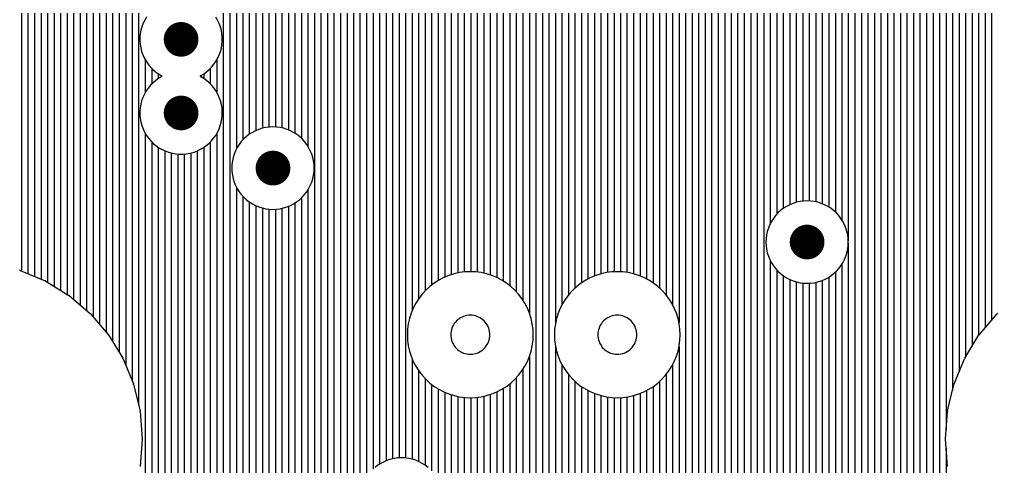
# Model space of a CAD drawing. Extents: x 295 to 953, y 10 to 290.
# Drawn here: x 631.7 to 732.1, y 166.4 to 212.2 of the extents above; entities that cross this region are included whole.
import ezdxf

# ---------------------------------------------------------------- set-up
doc = ezdxf.new("R2010")
doc.units = 0
doc.header["$LTSCALE"] = 5
doc.header["$MEASUREMENT"] = 0
doc.layers.get('0').update_dxf_attribs({"linetype": 'CONTINUOUS', "lineweight": 25})
doc.layers.add('ART003_PHO', color=3, linetype='CONTINUOUS')

msp = doc.modelspace()

# ---------------------------------------------------------------- linework, layer by layer
at = {"const_width": 1.78}
for points in [[(648.29, 211.07, 1), (648.29, 209.29, 1)], [(648.29, 203.52, 1), (648.29, 201.74, 1)], [(657.72, 197.87, 1), (657.72, 196.08, 1)], [(712.54, 190.28, 1), (712.54, 188.5, 1)]]:
    msp.add_lwpolyline(points, format="xyb", close=True, dxfattribs=at)
at = {"layer": 'ART003_PHO', "color": 7}
for p, q in [((631.91, 254.95), (631.91, 186.42)), ((632.57, 254.95), (632.57, 186.15)), ((633.24, 254.95), (633.24, 185.87)), ((633.91, 254.95), (633.91, 185.59)), ((634.58, 254.95), (634.58, 185.28)), ((635.25, 254.95), (635.25, 184.87)), ((635.91, 254.95), (635.91, 184.46)), ((636.58, 254.95), (636.58, 184.05)), ((637.25, 254.95), (637.25, 183.53)), ((637.92, 254.95), (637.92, 182.96)), ((638.59, 254.95), (638.59, 182.39)), ((639.26, 254.95), (639.26, 181.73)), ((639.92, 254.95), (639.92, 180.95)), ((640.59, 254.95), (640.59, 180.17)), ((641.26, 254.95), (641.26, 179.19)), ((641.93, 254.95), (641.93, 178.1)), ((642.6, 254.95), (642.6, 176.79)), ((643.27, 254.95), (643.27, 175.18)), ((643.93, 254.95), (643.93, 172.66)), ((652.62, 254.95), (652.62, 96.7)), ((653.29, 254.95), (653.29, 96.11)), ((653.96, 254.95), (653.96, 198.92)), ((654.63, 254.95), (654.63, 199.87)), ((655.29, 254.95), (655.29, 200.45)), ((655.96, 254.95), (655.96, 200.83)), ((656.63, 254.95), (656.63, 201.07)), ((657.3, 254.95), (657.3, 201.19)), ((657.97, 254.95), (657.97, 201.2)), ((658.64, 254.95), (658.64, 201.11)), ((659.3, 254.95), (659.3, 200.9)), ((659.97, 254.95), (659.97, 200.56)), ((660.64, 254.95), (660.64, 200.04)), ((661.31, 254.95), (661.31, 199.21)), ((661.98, 254.95), (661.98, 114.31)), ((662.64, 254.95), (662.64, 114.46)), ((663.31, 254.95), (663.31, 114.54)), ((663.98, 254.95), (663.98, 114.55)), ((664.65, 254.95), (664.65, 114.49)), ((665.32, 254.95), (665.32, 114.35)), ((665.99, 254.95), (665.99, 114.14)), ((666.65, 254.95), (666.65, 113.83)), ((667.32, 254.95), (667.32, 165.26)), ((667.99, 254.95), (667.99, 166.09)), ((668.66, 254.95), (668.66, 166.61)), ((669.33, 254.95), (669.33, 166.95)), ((670, 254.95), (670, 167.16)), ((670.66, 254.95), (670.66, 167.25)), ((671.33, 254.95), (671.33, 167.24)), ((672, 254.95), (672, 182.35)), ((672.67, 254.95), (672.67, 183.57)), ((673.34, 254.95), (673.34, 184.38)), ((674, 254.95), (674, 184.98)), ((674.67, 254.95), (674.67, 185.44)), ((675.34, 254.95), (675.34, 185.78)), ((676.01, 254.95), (676.01, 186.04)), ((676.68, 254.95), (676.68, 186.21)), ((677.35, 254.95), (677.35, 186.31)), ((678.01, 254.95), (678.01, 186.34)), ((678.68, 254.95), (678.68, 186.3)), ((679.35, 254.95), (679.35, 186.19)), ((680.02, 254.95), (680.02, 186.01)), ((680.69, 254.95), (680.69, 185.74)), ((681.36, 254.95), (681.36, 185.39)), ((682.02, 254.95), (682.02, 184.91)), ((682.69, 254.95), (682.69, 184.29)), ((683.36, 254.95), (683.36, 183.45)), ((692.72, 254.95), (692.72, 186.33)), ((693.38, 254.95), (693.38, 186.34)), ((694.05, 254.95), (694.05, 186.27)), ((694.72, 254.95), (694.72, 186.13)), ((695.39, 254.95), (695.39, 185.91)), ((696.06, 254.95), (696.06, 185.61)), ((696.73, 254.95), (696.73, 185.2)), ((697.39, 254.95), (697.39, 184.67)), ((698.06, 254.95), (698.06, 183.97)), ((698.73, 254.95), (698.73, 182.98)), ((699.4, 254.95), (699.4, 181.13)), ((700.07, 254.95), (700.07, 129.42)), ((700.73, 254.95), (700.73, 129.53)), ((701.4, 254.95), (701.4, 129.53)), ((702.07, 254.95), (702.07, 129.43)), ((702.74, 254.95), (702.74, 129.21)), ((703.41, 254.95), (703.41, 128.85)), ((704.08, 254.95), (704.08, 128.31)), ((704.74, 254.95), (704.74, 127.45)), ((705.41, 254.95), (705.41, 113.86)), ((706.08, 254.95), (706.08, 114.16)), ((706.75, 254.95), (706.75, 114.37)), ((707.42, 254.95), (707.42, 114.5)), ((708.09, 254.95), (708.09, 114.56)), ((708.75, 254.95), (708.75, 191.27)), ((709.42, 254.95), (709.42, 192.25)), ((710.09, 254.95), (710.09, 192.84)), ((710.76, 254.95), (710.76, 193.23)), ((711.43, 254.95), (711.43, 193.47)), ((712.1, 254.95), (712.1, 193.6)), ((712.76, 254.95), (712.76, 193.61)), ((713.43, 254.95), (713.43, 193.53)), ((714.1, 254.95), (714.1, 193.32)), ((714.77, 254.95), (714.77, 192.99)), ((715.44, 254.95), (715.44, 192.48)), ((716.1, 254.95), (716.1, 191.67)), ((716.77, 254.95), (716.77, 189.52)), ((717.44, 254.95), (717.44, 97.29)), ((718.11, 254.95), (718.11, 127.31)), ((718.78, 254.95), (718.78, 128.23)), ((719.45, 254.95), (719.45, 128.8)), ((720.11, 254.95), (720.11, 129.17)), ((720.78, 254.95), (720.78, 129.41)), ((721.45, 254.95), (721.45, 129.52)), ((722.12, 254.95), (722.12, 129.53)), ((722.79, 254.95), (722.79, 129.43)), ((723.46, 254.95), (723.46, 129.22)), ((724.12, 254.95), (724.12, 128.87)), ((724.79, 254.95), (724.79, 128.34)), ((725.46, 254.95), (725.46, 127.5)), ((726.13, 254.95), (726.13, 83.43)), ((726.8, 254.95), (726.8, 170.12)), ((727.46, 254.95), (727.46, 174.19)), ((728.13, 254.95), (728.13, 176.07)), ((728.8, 254.95), (728.8, 177.61)), ((729.47, 254.95), (729.47, 178.7)), ((730.14, 254.95), (730.14, 179.79)), ((730.81, 254.95), (730.81, 180.6)), ((731.47, 254.95), (731.47, 181.38)), ((692.05, 230.12), (692.05, 186.26)), ((684.03, 229.19), (684.03, 182.13)), ((684.7, 228.15), (684.7, 109.48)), ((691.38, 228.53), (691.38, 186.12)), ((685.37, 227.53), (685.37, 83.43)), ((686.03, 227.12), (686.03, 83.43)), ((686.7, 226.86), (686.7, 181.03)), ((689.37, 226.96), (689.37, 185.19)), ((690.04, 227.28), (690.04, 185.6)), ((690.71, 227.77), (690.71, 185.9)), ((687.37, 226.72), (687.37, 182.94)), ((688.04, 226.69), (688.04, 183.95)), ((688.71, 226.77), (688.71, 184.66)), ((644.39, 211.83), (644.26, 211.48)), ((644.55, 212.16), (644.39, 211.83)), ((644.73, 212.48), (644.55, 212.16)), ((652.04, 212.14), (651.85, 212.45)), ((652.19, 211.8), (652.04, 212.14)), ((652.32, 211.46), (652.19, 211.8)), ((644.1, 210.77), (644.06, 210.4)), ((644.16, 211.13), (644.1, 210.77)), ((644.26, 211.48), (644.16, 211.13)), ((652.42, 211.1), (652.32, 211.46)), ((652.48, 210.74), (652.42, 211.1)), ((644.06, 210.4), (644.06, 210.03)), ((644.06, 210.03), (644.09, 209.67)), ((652.51, 210.37), (652.48, 210.74)), ((652.48, 209.64), (652.52, 210.01)), ((652.52, 210.01), (652.51, 210.37)), ((644.09, 209.67), (644.15, 209.3)), ((644.15, 209.3), (644.24, 208.95)), ((644.24, 208.95), (644.36, 208.6)), ((652.2, 208.58), (652.33, 208.92)), ((652.33, 208.92), (652.42, 209.28)), ((652.42, 209.28), (652.48, 209.64)), ((644.36, 208.6), (644.51, 208.27)), ((644.51, 208.27), (644.69, 207.95)), ((644.6, 208.1), (644.6, 204.72)), ((644.69, 207.95), (644.9, 207.64)), ((651.66, 207.62), (651.87, 207.92)), ((651.87, 207.92), (652.05, 208.24)), ((651.95, 208.06), (651.95, 204.75)), ((652.05, 208.24), (652.2, 208.58)), ((644.9, 207.64), (645.13, 207.36)), ((645.13, 207.36), (645.39, 207.09)), ((645.27, 207.21), (645.27, 205.6)), ((645.39, 207.09), (645.67, 206.85)), ((645.67, 206.85), (645.96, 206.64)), ((650.59, 206.62), (650.89, 206.84)), ((650.89, 206.84), (651.17, 207.08)), ((651.17, 207.08), (651.42, 207.34)), ((651.28, 207.19), (651.28, 205.62)), ((651.42, 207.34), (651.66, 207.62)), ((645.69, 205.97), (645.41, 205.73)), ((645.99, 206.19), (645.69, 205.97)), ((645.94, 206.66), (645.94, 206.15)), ((645.96, 206.64), (646.3, 206.44)), ((646.3, 206.37), (645.99, 206.19)), ((646.31, 206.44), (646.3, 206.44)), ((646.3, 206.37), (646.31, 206.37)), ((646.31, 206.43), (646.31, 206.44)), ((646.32, 206.43), (646.31, 206.43)), ((646.31, 206.43), (646.31, 206.43)), ((646.31, 206.43), (646.31, 206.43)), ((646.31, 206.37), (646.31, 206.38)), ((646.31, 206.38), (646.31, 206.38)), ((646.31, 206.38), (646.31, 206.38)), ((646.31, 206.38), (646.32, 206.38)), ((646.32, 206.42), (646.32, 206.43)), ((646.32, 206.43), (646.32, 206.43)), ((646.32, 206.41), (646.32, 206.42)), ((646.32, 206.42), (646.32, 206.42)), ((646.32, 206.42), (646.32, 206.42)), ((646.32, 206.4), (646.32, 206.41)), ((646.32, 206.41), (646.32, 206.41)), ((646.32, 206.41), (646.32, 206.41)), ((646.32, 206.39), (646.32, 206.4)), ((646.32, 206.4), (646.32, 206.4)), ((646.32, 206.4), (646.32, 206.4)), ((646.32, 206.38), (646.32, 206.39)), ((646.32, 206.39), (646.32, 206.39)), ((646.32, 206.39), (646.32, 206.39)), ((646.32, 206.39), (646.32, 206.39)), ((650.26, 206.43), (650.25, 206.42)), ((650.25, 206.42), (650.25, 206.42)), ((650.25, 206.42), (650.25, 206.42)), ((650.25, 206.42), (650.25, 206.41)), ((650.25, 206.41), (650.25, 206.41)), ((650.25, 206.41), (650.25, 206.41)), ((650.25, 206.41), (650.25, 206.4)), ((650.25, 206.4), (650.25, 206.4)), ((650.25, 206.4), (650.25, 206.4)), ((650.25, 206.4), (650.25, 206.39)), ((650.25, 206.39), (650.25, 206.39)), ((650.25, 206.39), (650.25, 206.39)), ((650.25, 206.39), (650.26, 206.39)), ((650.27, 206.44), (650.26, 206.43)), ((650.26, 206.43), (650.26, 206.43)), ((650.26, 206.43), (650.26, 206.43)), ((650.26, 206.43), (650.26, 206.43)), ((650.26, 206.43), (650.26, 206.43)), ((650.26, 206.39), (650.26, 206.38)), ((650.26, 206.38), (650.26, 206.38)), ((650.26, 206.38), (650.26, 206.38)), ((650.26, 206.38), (650.26, 206.38)), ((650.26, 206.38), (650.27, 206.37)), ((650.27, 206.44), (650.59, 206.62)), ((650.27, 206.44), (650.27, 206.44)), ((650.61, 206.17), (650.27, 206.37)), ((650.27, 206.37), (650.27, 206.37)), ((650.91, 205.96), (650.61, 206.17)), ((650.62, 206.64), (650.62, 206.17)), ((651.18, 205.72), (650.91, 205.96)), ((644.7, 204.89), (644.52, 204.57)), ((644.91, 205.19), (644.7, 204.89)), ((645.15, 205.47), (644.91, 205.19)), ((645.41, 205.73), (645.15, 205.47)), ((651.44, 205.45), (651.18, 205.72)), ((651.67, 205.17), (651.44, 205.45)), ((651.88, 204.87), (651.67, 205.17)), ((652.06, 204.55), (651.88, 204.87)), ((644.24, 203.89), (644.15, 203.53)), ((644.37, 204.23), (644.24, 203.89)), ((644.52, 204.57), (644.37, 204.23)), ((652.21, 204.21), (652.06, 204.55)), ((652.34, 203.86), (652.21, 204.21)), ((652.43, 203.51), (652.34, 203.86)), ((644.09, 203.17), (644.06, 202.8)), ((644.06, 202.8), (644.06, 202.44)), ((644.15, 203.53), (644.09, 203.17)), ((652.49, 203.15), (652.43, 203.51)), ((652.52, 202.78), (652.49, 203.15)), ((652.51, 202.41), (652.52, 202.78)), ((644.06, 202.44), (644.09, 202.07)), ((644.09, 202.07), (644.16, 201.71)), ((652.41, 201.68), (652.48, 202.04)), ((652.48, 202.04), (652.51, 202.41)), ((644.16, 201.71), (644.25, 201.35)), ((644.25, 201.35), (644.38, 201.01)), ((644.38, 201.01), (644.54, 200.67)), ((652.03, 200.65), (652.18, 200.98)), ((652.18, 200.98), (652.31, 201.33)), ((652.31, 201.33), (652.41, 201.68)), ((655.93, 200.81), (655.6, 200.64)), ((655.93, 200.81), (655.6, 200.64)), ((656.27, 200.95), (655.93, 200.81)), ((656.27, 200.95), (655.93, 200.81)), ((656.62, 201.06), (656.27, 200.95)), ((656.62, 201.06), (656.27, 200.95)), ((656.98, 201.14), (656.62, 201.06)), ((656.98, 201.14), (656.62, 201.06)), ((657.35, 201.19), (656.98, 201.14)), ((657.35, 201.19), (656.98, 201.14)), ((657.72, 201.21), (657.35, 201.19)), ((657.72, 201.21), (657.35, 201.19)), ((658.09, 201.19), (657.72, 201.21)), ((658.09, 201.19), (657.72, 201.21)), ((658.45, 201.14), (658.09, 201.19)), ((658.45, 201.14), (658.09, 201.19)), ((658.81, 201.06), (658.45, 201.14)), ((658.81, 201.06), (658.45, 201.14)), ((659.16, 200.95), (658.81, 201.06)), ((659.16, 200.95), (658.81, 201.06)), ((659.51, 200.81), (659.16, 200.95)), ((659.51, 200.81), (659.16, 200.95)), ((659.83, 200.64), (659.51, 200.81)), ((659.83, 200.64), (659.51, 200.81)), ((644.54, 200.67), (644.72, 200.36)), ((644.6, 200.55), (644.6, 145.91)), ((644.72, 200.36), (644.93, 200.05)), ((644.93, 200.05), (645.17, 199.77)), ((645.17, 199.77), (645.43, 199.51)), ((651.13, 199.5), (651.39, 199.75)), ((651.39, 199.75), (651.63, 200.03)), ((651.63, 200.03), (651.84, 200.33)), ((651.84, 200.33), (652.03, 200.65)), ((651.95, 200.52), (651.95, 97.09)), ((654.72, 199.97), (654.47, 199.7)), ((654.72, 199.97), (654.47, 199.7)), ((655, 200.22), (654.72, 199.97)), ((655, 200.22), (654.72, 199.97)), ((655.29, 200.44), (655, 200.22)), ((655.29, 200.44), (655, 200.22)), ((655.6, 200.64), (655.29, 200.44)), ((655.6, 200.64), (655.29, 200.44)), ((660.14, 200.44), (659.83, 200.64)), ((660.14, 200.44), (659.83, 200.64)), ((660.44, 200.22), (660.14, 200.44)), ((660.44, 200.22), (660.14, 200.44)), ((660.71, 199.97), (660.44, 200.22)), ((660.71, 199.97), (660.44, 200.22)), ((660.96, 199.7), (660.71, 199.97)), ((660.96, 199.7), (660.71, 199.97)), ((645.27, 199.67), (645.27, 123.73)), ((645.43, 199.51), (645.71, 199.28)), ((645.71, 199.28), (646.01, 199.07)), ((645.94, 199.11), (645.94, 123.86)), ((646.01, 199.07), (646.33, 198.88)), ((646.33, 198.88), (646.66, 198.73)), ((646.61, 198.75), (646.61, 123.88)), ((646.66, 198.73), (647.01, 198.6)), ((649.89, 198.72), (650.22, 198.87)), ((649.95, 198.74), (649.95, 121.96)), ((650.22, 198.87), (650.54, 199.05)), ((650.54, 199.05), (650.84, 199.26)), ((650.62, 199.1), (650.62, 120.03)), ((650.84, 199.26), (651.13, 199.5)), ((651.28, 199.65), (651.28, 97.33)), ((653.88, 198.76), (653.74, 198.42)), ((653.88, 198.76), (653.74, 198.42)), ((654.05, 199.09), (653.88, 198.76)), ((654.05, 199.09), (653.88, 198.76)), ((654.25, 199.4), (654.05, 199.09)), ((654.25, 199.4), (654.05, 199.09)), ((654.47, 199.7), (654.25, 199.4)), ((654.47, 199.7), (654.25, 199.4)), ((661.18, 199.4), (660.96, 199.7)), ((661.18, 199.4), (660.96, 199.7)), ((661.38, 199.09), (661.18, 199.4)), ((661.38, 199.09), (661.18, 199.4)), ((661.55, 198.76), (661.38, 199.09)), ((661.55, 198.76), (661.38, 199.09)), ((661.69, 198.42), (661.55, 198.76)), ((661.69, 198.42), (661.55, 198.76)), ((647.01, 198.6), (647.36, 198.5)), ((647.27, 198.52), (647.27, 123.79)), ((647.36, 198.5), (647.72, 198.44)), ((647.72, 198.44), (648.09, 198.41)), ((647.94, 198.42), (647.94, 123.59)), ((648.09, 198.41), (648.46, 198.4)), ((648.46, 198.4), (648.82, 198.44)), ((648.61, 198.41), (648.61, 123.26)), ((648.82, 198.44), (649.19, 198.5)), ((649.19, 198.5), (649.54, 198.59)), ((649.28, 198.52), (649.28, 122.75)), ((649.54, 198.59), (649.89, 198.72)), ((653.63, 198.07), (653.55, 197.71)), ((653.63, 198.07), (653.55, 197.71)), ((653.74, 198.42), (653.63, 198.07)), ((653.74, 198.42), (653.63, 198.07)), ((661.8, 198.07), (661.69, 198.42)), ((661.8, 198.07), (661.69, 198.42)), ((661.88, 197.71), (661.8, 198.07)), ((661.88, 197.71), (661.8, 198.07)), ((653.5, 197.34), (653.48, 196.98)), ((653.5, 197.34), (653.48, 196.98)), ((653.48, 196.98), (653.5, 196.61)), ((653.48, 196.98), (653.5, 196.61)), ((653.55, 197.71), (653.5, 197.34)), ((653.55, 197.71), (653.5, 197.34)), ((661.93, 197.34), (661.88, 197.71)), ((661.93, 197.34), (661.88, 197.71)), ((661.95, 196.98), (661.93, 197.34)), ((661.95, 196.98), (661.93, 197.34)), ((661.93, 196.61), (661.95, 196.98)), ((661.93, 196.61), (661.95, 196.98)), ((653.5, 196.61), (653.55, 196.24)), ((653.5, 196.61), (653.55, 196.24)), ((653.55, 196.24), (653.63, 195.88)), ((653.55, 196.24), (653.63, 195.88)), ((653.63, 195.88), (653.74, 195.53)), ((653.63, 195.88), (653.74, 195.53)), ((661.69, 195.53), (661.8, 195.88)), ((661.69, 195.53), (661.8, 195.88)), ((661.8, 195.88), (661.88, 196.24)), ((661.8, 195.88), (661.88, 196.24)), ((661.88, 196.24), (661.93, 196.61)), ((661.88, 196.24), (661.93, 196.61)), ((653.74, 195.53), (653.88, 195.19)), ((653.74, 195.53), (653.88, 195.19)), ((653.88, 195.19), (654.05, 194.86)), ((653.88, 195.19), (654.05, 194.86)), ((653.96, 195.03), (653.96, 95.14)), ((654.05, 194.86), (654.25, 194.55)), ((654.05, 194.86), (654.25, 194.55)), ((661.18, 194.55), (661.38, 194.86)), ((661.18, 194.55), (661.38, 194.86)), ((661.31, 194.74), (661.31, 114.07)), ((661.38, 194.86), (661.55, 195.19)), ((661.38, 194.86), (661.55, 195.19)), ((661.55, 195.19), (661.69, 195.53)), ((661.55, 195.19), (661.69, 195.53)), ((654.25, 194.55), (654.47, 194.26)), ((654.25, 194.55), (654.47, 194.26)), ((654.47, 194.26), (654.72, 193.98)), ((654.47, 194.26), (654.72, 193.98)), ((654.63, 194.08), (654.63, 83.43)), ((654.72, 193.98), (655, 193.73)), ((654.72, 193.98), (655, 193.73)), ((655, 193.73), (655.29, 193.51)), ((655, 193.73), (655.29, 193.51)), ((660.14, 193.51), (660.44, 193.73)), ((660.14, 193.51), (660.44, 193.73)), ((660.44, 193.73), (660.71, 193.98)), ((660.44, 193.73), (660.71, 193.98)), ((660.64, 193.92), (660.64, 113.74)), ((660.71, 193.98), (660.96, 194.26)), ((660.71, 193.98), (660.96, 194.26)), ((660.96, 194.26), (661.18, 194.55)), ((660.96, 194.26), (661.18, 194.55)), ((655.29, 193.51), (655.6, 193.31)), ((655.29, 193.51), (655.6, 193.31)), ((655.29, 193.51), (655.29, 83.43)), ((655.6, 193.31), (655.93, 193.14)), ((655.6, 193.31), (655.93, 193.14)), ((655.93, 193.14), (656.27, 193)), ((655.93, 193.14), (656.27, 193)), ((655.96, 193.12), (655.96, 83.43)), ((656.27, 193), (656.62, 192.89)), ((656.27, 193), (656.62, 192.89)), ((656.62, 192.89), (656.98, 192.81)), ((656.62, 192.89), (656.98, 192.81)), ((656.63, 192.89), (656.63, 83.43)), ((656.98, 192.81), (657.35, 192.76)), ((656.98, 192.81), (657.35, 192.76)), ((657.3, 192.76), (657.3, 83.43)), ((657.35, 192.76), (657.72, 192.74)), ((657.35, 192.76), (657.72, 192.74)), ((657.72, 192.74), (658.09, 192.76)), ((657.72, 192.74), (658.09, 192.76)), ((657.97, 192.75), (657.97, 110.68)), ((658.09, 192.76), (658.45, 192.81)), ((658.09, 192.76), (658.45, 192.81)), ((658.45, 192.81), (658.81, 192.89)), ((658.45, 192.81), (658.81, 192.89)), ((658.64, 192.84), (658.64, 111.91)), ((658.81, 192.89), (659.16, 193)), ((658.81, 192.89), (659.16, 193)), ((659.16, 193), (659.51, 193.14)), ((659.16, 193), (659.51, 193.14)), ((659.3, 193.05), (659.3, 112.71)), ((659.51, 193.14), (659.83, 193.31)), ((659.51, 193.14), (659.83, 193.31)), ((659.83, 193.31), (660.14, 193.51)), ((659.83, 193.31), (660.14, 193.51)), ((659.97, 193.39), (659.97, 113.29)), ((710.12, 192.85), (709.82, 192.63)), ((710.12, 192.85), (709.82, 192.63)), ((710.43, 193.05), (710.12, 192.85)), ((710.43, 193.05), (710.12, 192.85)), ((710.75, 193.22), (710.43, 193.05)), ((710.75, 193.22), (710.43, 193.05)), ((711.1, 193.36), (710.75, 193.22)), ((711.1, 193.36), (710.75, 193.22)), ((711.45, 193.48), (711.1, 193.36)), ((711.45, 193.48), (711.1, 193.36)), ((711.81, 193.56), (711.45, 193.48)), ((711.81, 193.56), (711.45, 193.48)), ((712.17, 193.6), (711.81, 193.56)), ((712.17, 193.6), (711.81, 193.56)), ((712.54, 193.62), (712.17, 193.6)), ((712.54, 193.62), (712.17, 193.6)), ((712.91, 193.6), (712.54, 193.62)), ((712.91, 193.6), (712.54, 193.62)), ((713.28, 193.56), (712.91, 193.6)), ((713.28, 193.56), (712.91, 193.6)), ((713.64, 193.48), (713.28, 193.56)), ((713.64, 193.48), (713.28, 193.56)), ((713.99, 193.36), (713.64, 193.48)), ((713.99, 193.36), (713.64, 193.48)), ((714.33, 193.22), (713.99, 193.36)), ((714.33, 193.22), (713.99, 193.36)), ((714.66, 193.05), (714.33, 193.22)), ((714.66, 193.05), (714.33, 193.22)), ((714.97, 192.85), (714.66, 193.05)), ((714.97, 192.85), (714.66, 193.05)), ((715.26, 192.63), (714.97, 192.85)), ((715.26, 192.63), (714.97, 192.85)), ((709.08, 191.81), (708.88, 191.5)), ((709.08, 191.81), (708.88, 191.5)), ((709.3, 192.11), (709.08, 191.81)), ((709.3, 192.11), (709.08, 191.81)), ((709.55, 192.38), (709.3, 192.11)), ((709.55, 192.38), (709.3, 192.11)), ((709.82, 192.63), (709.55, 192.38)), ((709.82, 192.63), (709.55, 192.38)), ((715.54, 192.38), (715.26, 192.63)), ((715.54, 192.38), (715.26, 192.63)), ((715.78, 192.11), (715.54, 192.38)), ((715.78, 192.11), (715.54, 192.38)), ((716.01, 191.81), (715.78, 192.11)), ((716.01, 191.81), (715.78, 192.11)), ((716.21, 191.5), (716.01, 191.81)), ((716.21, 191.5), (716.01, 191.81)), ((708.57, 190.83), (708.45, 190.48)), ((708.57, 190.83), (708.45, 190.48)), ((708.71, 191.18), (708.57, 190.83)), ((708.71, 191.18), (708.57, 190.83)), ((708.88, 191.5), (708.71, 191.18)), ((708.88, 191.5), (708.71, 191.18)), ((716.38, 191.18), (716.21, 191.5)), ((716.38, 191.18), (716.21, 191.5)), ((716.52, 190.83), (716.38, 191.18)), ((716.52, 190.83), (716.38, 191.18)), ((716.63, 190.48), (716.52, 190.83)), ((716.63, 190.48), (716.52, 190.83)), ((708.33, 189.76), (708.31, 189.39)), ((708.33, 189.76), (708.31, 189.39)), ((708.37, 190.12), (708.33, 189.76)), ((708.37, 190.12), (708.33, 189.76)), ((708.45, 190.48), (708.37, 190.12)), ((708.45, 190.48), (708.37, 190.12)), ((716.71, 190.12), (716.63, 190.48)), ((716.71, 190.12), (716.63, 190.48)), ((716.76, 189.76), (716.71, 190.12)), ((716.76, 189.76), (716.71, 190.12)), ((716.77, 189.39), (716.76, 189.76)), ((716.77, 189.39), (716.76, 189.76)), ((708.31, 189.39), (708.33, 189.02)), ((708.31, 189.39), (708.33, 189.02)), ((708.33, 189.02), (708.37, 188.65)), ((708.33, 189.02), (708.37, 188.65)), ((716.71, 188.65), (716.76, 189.02)), ((716.71, 188.65), (716.76, 189.02)), ((716.76, 189.02), (716.77, 189.39)), ((716.76, 189.02), (716.77, 189.39)), ((716.77, 189.26), (716.77, 97.44)), ((708.37, 188.65), (708.45, 188.29)), ((708.37, 188.65), (708.45, 188.29)), ((708.45, 188.29), (708.57, 187.94)), ((708.45, 188.29), (708.57, 187.94)), ((708.57, 187.94), (708.71, 187.6)), ((708.57, 187.94), (708.71, 187.6)), ((716.38, 187.6), (716.52, 187.94)), ((716.38, 187.6), (716.52, 187.94)), ((716.52, 187.94), (716.63, 188.29)), ((716.52, 187.94), (716.63, 188.29)), ((716.63, 188.29), (716.71, 188.65)), ((716.63, 188.29), (716.71, 188.65)), ((708.71, 187.6), (708.88, 187.27)), ((708.71, 187.6), (708.88, 187.27)), ((708.75, 187.5), (708.75, 114.54)), ((708.88, 187.27), (709.08, 186.96)), ((708.88, 187.27), (709.08, 186.96)), ((709.08, 186.96), (709.3, 186.67)), ((709.08, 186.96), (709.3, 186.67)), ((715.78, 186.67), (716.01, 186.96)), ((715.78, 186.67), (716.01, 186.96)), ((716.01, 186.96), (716.21, 187.27)), ((716.01, 186.96), (716.21, 187.27)), ((716.1, 187.1), (716.1, 97.48)), ((716.21, 187.27), (716.38, 187.6)), ((716.21, 187.27), (716.38, 187.6)), ((631.74, 186.49), (631.71, 186.5)), ((631.76, 186.48), (631.74, 186.49)), ((631.76, 186.48), (634.35, 185.41)), ((675.24, 185.74), (674.74, 185.48)), ((675.24, 185.74), (674.74, 185.48)), ((675.76, 185.95), (675.24, 185.74)), ((675.76, 185.95), (675.24, 185.74)), ((676.3, 186.12), (675.76, 185.95)), ((676.3, 186.12), (675.76, 185.95)), ((676.85, 186.25), (676.3, 186.12)), ((676.85, 186.25), (676.3, 186.12)), ((677.41, 186.32), (676.85, 186.25)), ((677.41, 186.32), (676.85, 186.25)), ((677.97, 186.34), (677.41, 186.32)), ((677.97, 186.34), (677.41, 186.32)), ((678.53, 186.32), (677.97, 186.34)), ((678.53, 186.32), (677.97, 186.34)), ((679.09, 186.25), (678.53, 186.32)), ((679.09, 186.25), (678.53, 186.32)), ((679.64, 186.12), (679.09, 186.25)), ((679.64, 186.12), (679.09, 186.25)), ((680.18, 185.95), (679.64, 186.12)), ((680.18, 185.95), (679.64, 186.12)), ((680.7, 185.74), (680.18, 185.95)), ((680.7, 185.74), (680.18, 185.95)), ((681.2, 185.48), (680.7, 185.74)), ((681.2, 185.48), (680.7, 185.74)), ((690.33, 185.74), (689.83, 185.48)), ((690.33, 185.74), (689.83, 185.48)), ((690.85, 185.95), (690.33, 185.74)), ((690.85, 185.95), (690.33, 185.74)), ((691.39, 186.12), (690.85, 185.95)), ((691.39, 186.12), (690.85, 185.95)), ((691.94, 186.25), (691.39, 186.12)), ((691.94, 186.25), (691.39, 186.12)), ((692.5, 186.32), (691.94, 186.25)), ((692.5, 186.32), (691.94, 186.25)), ((693.06, 186.34), (692.5, 186.32)), ((693.06, 186.34), (692.5, 186.32)), ((693.62, 186.32), (693.06, 186.34)), ((693.62, 186.32), (693.06, 186.34)), ((694.18, 186.25), (693.62, 186.32)), ((694.18, 186.25), (693.62, 186.32)), ((694.73, 186.12), (694.18, 186.25)), ((694.73, 186.12), (694.18, 186.25)), ((695.27, 185.95), (694.73, 186.12)), ((695.27, 185.95), (694.73, 186.12)), ((695.79, 185.74), (695.27, 185.95)), ((695.79, 185.74), (695.27, 185.95)), ((696.29, 185.48), (695.79, 185.74)), ((696.29, 185.48), (695.79, 185.74)), ((709.3, 186.67), (709.55, 186.39)), ((709.3, 186.67), (709.55, 186.39)), ((709.42, 186.53), (709.42, 114.45)), ((709.55, 186.39), (709.82, 186.15)), ((709.55, 186.39), (709.82, 186.15)), ((709.82, 186.15), (710.12, 185.92)), ((709.82, 186.15), (710.12, 185.92)), ((710.09, 185.94), (710.09, 114.29)), ((710.12, 185.92), (710.43, 185.72)), ((710.12, 185.92), (710.43, 185.72)), ((710.43, 185.72), (710.75, 185.55)), ((710.43, 185.72), (710.75, 185.55)), ((714.33, 185.55), (714.66, 185.72)), ((714.33, 185.55), (714.66, 185.72)), ((714.66, 185.72), (714.97, 185.92)), ((714.66, 185.72), (714.97, 185.92)), ((714.77, 185.79), (714.77, 97.24)), ((714.97, 185.92), (715.26, 186.15)), ((714.97, 185.92), (715.26, 186.15)), ((715.26, 186.15), (715.54, 186.39)), ((715.26, 186.15), (715.54, 186.39)), ((715.44, 186.3), (715.44, 97.41)), ((715.54, 186.39), (715.78, 186.67)), ((715.54, 186.39), (715.78, 186.67)), ((634.37, 185.4), (634.35, 185.41)), ((634.4, 185.39), (634.37, 185.4)), ((634.4, 185.39), (636.78, 183.92)), ((673.82, 184.83), (673.4, 184.45)), ((673.82, 184.83), (673.4, 184.45)), ((674.27, 185.18), (673.82, 184.83)), ((674.27, 185.18), (673.82, 184.83)), ((674.74, 185.48), (674.27, 185.18)), ((674.74, 185.48), (674.27, 185.18)), ((681.68, 185.18), (681.2, 185.48)), ((681.68, 185.18), (681.2, 185.48)), ((682.12, 184.83), (681.68, 185.18)), ((682.12, 184.83), (681.68, 185.18)), ((682.54, 184.45), (682.12, 184.83)), ((682.54, 184.45), (682.12, 184.83)), ((688.91, 184.83), (688.49, 184.45)), ((688.91, 184.83), (688.49, 184.45)), ((689.35, 185.18), (688.91, 184.83)), ((689.35, 185.18), (688.91, 184.83)), ((689.83, 185.48), (689.35, 185.18)), ((689.83, 185.48), (689.35, 185.18)), ((696.76, 185.18), (696.29, 185.48)), ((696.76, 185.18), (696.29, 185.48)), ((697.21, 184.83), (696.76, 185.18)), ((697.21, 184.83), (696.76, 185.18)), ((697.63, 184.45), (697.21, 184.83)), ((697.63, 184.45), (697.21, 184.83)), ((710.75, 185.55), (711.1, 185.41)), ((710.75, 185.55), (711.1, 185.41)), ((710.76, 185.55), (710.76, 114.04)), ((711.1, 185.41), (711.45, 185.3)), ((711.1, 185.41), (711.45, 185.3)), ((711.43, 185.3), (711.43, 113.7)), ((711.45, 185.3), (711.81, 185.22)), ((711.45, 185.3), (711.81, 185.22)), ((711.81, 185.22), (712.17, 185.17)), ((711.81, 185.22), (712.17, 185.17)), ((712.1, 185.18), (712.1, 113.25)), ((712.17, 185.17), (712.54, 185.16)), ((712.17, 185.17), (712.54, 185.16)), ((712.54, 185.16), (712.91, 185.17)), ((712.54, 185.16), (712.91, 185.17)), ((712.76, 185.16), (712.76, 112.65)), ((712.91, 185.17), (713.28, 185.22)), ((712.91, 185.17), (713.28, 185.22)), ((713.28, 185.22), (713.64, 185.3)), ((713.28, 185.22), (713.64, 185.3)), ((713.43, 185.25), (713.43, 111.83)), ((713.64, 185.3), (713.99, 185.41)), ((713.64, 185.3), (713.99, 185.41)), ((713.99, 185.41), (714.33, 185.55)), ((713.99, 185.41), (714.33, 185.55)), ((714.1, 185.45), (714.1, 110.54)), ((636.81, 183.91), (636.78, 183.92)), ((636.83, 183.89), (636.81, 183.91)), ((636.83, 183.89), (638.96, 182.07)), ((673.02, 184.04), (672.68, 183.59)), ((673.02, 184.04), (672.68, 183.59)), ((673.4, 184.45), (673.02, 184.04)), ((673.4, 184.45), (673.02, 184.04)), ((682.92, 184.04), (682.54, 184.45)), ((682.92, 184.04), (682.54, 184.45)), ((683.26, 183.59), (682.92, 184.04)), ((683.26, 183.59), (682.92, 184.04)), ((688.11, 184.04), (687.77, 183.59)), ((688.11, 184.04), (687.77, 183.59)), ((688.49, 184.45), (688.11, 184.04)), ((688.49, 184.45), (688.11, 184.04)), ((698.01, 184.04), (697.63, 184.45)), ((698.01, 184.04), (697.63, 184.45)), ((698.35, 183.59), (698.01, 184.04)), ((698.35, 183.59), (698.01, 184.04)), ((672.38, 183.11), (672.12, 182.61)), ((672.38, 183.11), (672.12, 182.61)), ((672.68, 183.59), (672.38, 183.11)), ((672.68, 183.59), (672.38, 183.11)), ((683.57, 183.11), (683.26, 183.59)), ((683.57, 183.11), (683.26, 183.59)), ((683.83, 182.61), (683.57, 183.11)), ((683.83, 182.61), (683.57, 183.11)), ((687.47, 183.11), (687.2, 182.61)), ((687.47, 183.11), (687.2, 182.61)), ((687.77, 183.59), (687.47, 183.11)), ((687.77, 183.59), (687.47, 183.11)), ((698.65, 183.11), (698.35, 183.59)), ((698.65, 183.11), (698.35, 183.59)), ((698.91, 182.61), (698.65, 183.11)), ((698.91, 182.61), (698.65, 183.11)), ((638.98, 182.05), (638.96, 182.07)), ((639, 182.03), (638.98, 182.05)), ((639, 182.03), (640.81, 179.91)), ((671.9, 182.09), (671.73, 181.56)), ((671.9, 182.09), (671.73, 181.56)), ((672.12, 182.61), (671.9, 182.09)), ((672.12, 182.61), (671.9, 182.09)), ((677.12, 181.7), (676.97, 181.62)), ((677.29, 181.77), (677.12, 181.7)), ((677.45, 181.82), (677.29, 181.77)), ((677.62, 181.86), (677.45, 181.82)), ((677.8, 181.88), (677.62, 181.86)), ((677.97, 181.89), (677.8, 181.88)), ((678.15, 181.88), (677.97, 181.89)), ((678.32, 181.86), (678.15, 181.88)), ((678.49, 181.82), (678.32, 181.86)), ((678.66, 181.77), (678.49, 181.82)), ((678.82, 181.7), (678.66, 181.77)), ((678.97, 181.62), (678.82, 181.7)), ((684.04, 182.09), (683.83, 182.61)), ((684.04, 182.09), (683.83, 182.61)), ((684.21, 181.56), (684.04, 182.09)), ((684.21, 181.56), (684.04, 182.09)), ((686.99, 182.09), (686.82, 181.56)), ((686.99, 182.09), (686.82, 181.56)), ((687.2, 182.61), (686.99, 182.09)), ((687.2, 182.61), (686.99, 182.09)), ((692.21, 181.7), (692.06, 181.62)), ((692.37, 181.77), (692.21, 181.7)), ((692.54, 181.82), (692.37, 181.77)), ((692.71, 181.86), (692.54, 181.82)), ((692.88, 181.88), (692.71, 181.86)), ((693.06, 181.89), (692.88, 181.88)), ((693.23, 181.88), (693.06, 181.89)), ((693.41, 181.86), (693.23, 181.88)), ((693.58, 181.82), (693.41, 181.86)), ((693.75, 181.77), (693.58, 181.82)), ((693.91, 181.7), (693.75, 181.77)), ((694.06, 181.62), (693.91, 181.7)), ((699.13, 182.09), (698.91, 182.61)), ((699.13, 182.09), (698.91, 182.61)), ((699.3, 181.56), (699.13, 182.09)), ((699.3, 181.56), (699.13, 182.09)), ((730.22, 179.91), (732.03, 182.03)), ((732.05, 182.05), (732.03, 182.03)), ((732.07, 182.07), (732.05, 182.05)), ((671.61, 181.01), (671.54, 180.45)), ((671.61, 181.01), (671.54, 180.45)), ((671.73, 181.56), (671.61, 181.01)), ((671.73, 181.56), (671.61, 181.01)), ((676.15, 180.73), (676.09, 180.57)), ((676.24, 180.89), (676.15, 180.73)), ((676.33, 181.03), (676.24, 180.89)), ((676.44, 181.17), (676.33, 181.03)), ((676.55, 181.3), (676.44, 181.17)), ((676.68, 181.42), (676.55, 181.3)), ((676.82, 181.53), (676.68, 181.42)), ((676.97, 181.62), (676.82, 181.53)), ((679.12, 181.53), (678.97, 181.62)), ((679.26, 181.42), (679.12, 181.53)), ((679.39, 181.3), (679.26, 181.42)), ((679.51, 181.17), (679.39, 181.3)), ((679.61, 181.03), (679.51, 181.17)), ((679.71, 180.89), (679.61, 181.03)), ((679.79, 180.73), (679.71, 180.89)), ((679.86, 180.57), (679.79, 180.73)), ((684.33, 181.01), (684.21, 181.56)), ((684.33, 181.01), (684.21, 181.56)), ((684.41, 180.45), (684.33, 181.01)), ((684.41, 180.45), (684.33, 181.01)), ((686.7, 181.01), (686.62, 180.45)), ((686.7, 181.01), (686.62, 180.45)), ((686.82, 181.56), (686.7, 181.01)), ((686.82, 181.56), (686.7, 181.01)), ((691.24, 180.73), (691.18, 180.57)), ((691.32, 180.89), (691.24, 180.73)), ((691.42, 181.03), (691.32, 180.89)), ((691.52, 181.17), (691.42, 181.03)), ((691.64, 181.3), (691.52, 181.17)), ((691.77, 181.42), (691.64, 181.3)), ((691.91, 181.53), (691.77, 181.42)), ((692.06, 181.62), (691.91, 181.53)), ((694.21, 181.53), (694.06, 181.62)), ((694.35, 181.42), (694.21, 181.53)), ((694.48, 181.3), (694.35, 181.42)), ((694.6, 181.17), (694.48, 181.3)), ((694.7, 181.03), (694.6, 181.17)), ((694.8, 180.89), (694.7, 181.03)), ((694.88, 180.73), (694.8, 180.89)), ((694.94, 180.57), (694.88, 180.73)), ((699.42, 181.01), (699.3, 181.56)), ((699.42, 181.01), (699.3, 181.56)), ((699.49, 180.45), (699.42, 181.01)), ((699.49, 180.45), (699.42, 181.01)), ((640.83, 179.88), (640.81, 179.91)), ((640.85, 179.86), (640.83, 179.88)), ((640.85, 179.86), (642.31, 177.48)), ((671.54, 180.45), (671.51, 179.88)), ((671.54, 180.45), (671.51, 179.88)), ((671.51, 179.88), (671.54, 179.32)), ((671.51, 179.88), (671.54, 179.32)), ((676, 180.23), (675.97, 180.06)), ((675.97, 180.06), (675.97, 179.88)), ((675.97, 179.88), (675.97, 179.71)), ((675.97, 179.71), (676, 179.54)), ((676.04, 180.4), (676, 180.23)), ((676.09, 180.57), (676.04, 180.4)), ((679.91, 180.4), (679.86, 180.57)), ((679.95, 180.23), (679.91, 180.4)), ((679.97, 180.06), (679.95, 180.23)), ((679.95, 179.54), (679.97, 179.71)), ((679.98, 179.88), (679.97, 180.06)), ((679.97, 179.71), (679.98, 179.88)), ((684.43, 179.88), (684.41, 180.45)), ((684.43, 179.88), (684.41, 180.45)), ((684.41, 179.32), (684.43, 179.88)), ((684.41, 179.32), (684.43, 179.88)), ((686.62, 180.45), (686.6, 179.88)), ((686.62, 180.45), (686.6, 179.88)), ((686.6, 179.88), (686.62, 179.32)), ((686.6, 179.88), (686.62, 179.32)), ((691.06, 180.06), (691.05, 179.88)), ((691.05, 179.88), (691.06, 179.71)), ((691.09, 180.23), (691.06, 180.06)), ((691.06, 179.71), (691.09, 179.54)), ((691.12, 180.4), (691.09, 180.23)), ((691.18, 180.57), (691.12, 180.4)), ((695, 180.4), (694.94, 180.57)), ((695.03, 180.23), (695, 180.4)), ((695.06, 180.06), (695.03, 180.23)), ((695.03, 179.54), (695.06, 179.71)), ((695.06, 179.88), (695.06, 180.06)), ((695.06, 179.71), (695.06, 179.88)), ((699.52, 179.88), (699.49, 180.45)), ((699.52, 179.88), (699.49, 180.45)), ((699.49, 179.32), (699.52, 179.88)), ((699.49, 179.32), (699.52, 179.88)), ((728.72, 177.48), (730.18, 179.86)), ((730.2, 179.88), (730.18, 179.86)), ((730.22, 179.91), (730.2, 179.88)), ((671.54, 179.32), (671.61, 178.76)), ((671.54, 179.32), (671.61, 178.76)), ((671.61, 178.76), (671.73, 178.21)), ((671.61, 178.76), (671.73, 178.21)), ((676, 179.54), (676.04, 179.36)), ((676.04, 179.36), (676.09, 179.2)), ((676.09, 179.2), (676.15, 179.04)), ((676.15, 179.04), (676.24, 178.88)), ((676.24, 178.88), (676.33, 178.73)), ((676.33, 178.73), (676.44, 178.59)), ((679.51, 178.59), (679.61, 178.73)), ((679.61, 178.73), (679.71, 178.88)), ((679.71, 178.88), (679.79, 179.04)), ((679.79, 179.04), (679.86, 179.2)), ((679.86, 179.2), (679.91, 179.36)), ((679.91, 179.36), (679.95, 179.54)), ((684.21, 178.21), (684.33, 178.76)), ((684.21, 178.21), (684.33, 178.76)), ((684.33, 178.76), (684.41, 179.32)), ((684.33, 178.76), (684.41, 179.32)), ((686.62, 179.32), (686.7, 178.76)), ((686.62, 179.32), (686.7, 178.76)), ((686.7, 178.76), (686.82, 178.21)), ((686.7, 178.76), (686.82, 178.21)), ((686.7, 178.74), (686.7, 83.43)), ((691.09, 179.54), (691.12, 179.36)), ((691.12, 179.36), (691.18, 179.2)), ((691.18, 179.2), (691.24, 179.04)), ((691.24, 179.04), (691.32, 178.88)), ((691.32, 178.88), (691.42, 178.73)), ((691.42, 178.73), (691.52, 178.59)), ((694.6, 178.59), (694.7, 178.73)), ((694.7, 178.73), (694.8, 178.88)), ((694.8, 178.88), (694.88, 179.04)), ((694.88, 179.04), (694.94, 179.2)), ((694.94, 179.2), (695, 179.36)), ((695, 179.36), (695.03, 179.54)), ((699.3, 178.21), (699.42, 178.76)), ((699.3, 178.21), (699.42, 178.76)), ((699.42, 178.76), (699.49, 179.32)), ((699.42, 178.76), (699.49, 179.32)), ((671.73, 178.21), (671.9, 177.67)), ((671.73, 178.21), (671.9, 177.67)), ((671.9, 177.67), (672.12, 177.15)), ((671.9, 177.67), (672.12, 177.15)), ((676.44, 178.59), (676.55, 178.47)), ((676.55, 178.47), (676.68, 178.35)), ((676.68, 178.35), (676.82, 178.24)), ((676.82, 178.24), (676.97, 178.15)), ((676.97, 178.15), (677.12, 178.07)), ((677.12, 178.07), (677.29, 178)), ((677.29, 178), (677.45, 177.95)), ((677.45, 177.95), (677.62, 177.91)), ((677.62, 177.91), (677.8, 177.89)), ((677.8, 177.89), (677.97, 177.88)), ((677.97, 177.88), (678.15, 177.89)), ((678.15, 177.89), (678.32, 177.91)), ((678.32, 177.91), (678.49, 177.95)), ((678.49, 177.95), (678.66, 178)), ((678.66, 178), (678.82, 178.07)), ((678.82, 178.07), (678.97, 178.15)), ((678.97, 178.15), (679.12, 178.24)), ((679.12, 178.24), (679.26, 178.35)), ((679.26, 178.35), (679.39, 178.47)), ((679.39, 178.47), (679.51, 178.59)), ((683.83, 177.15), (684.04, 177.67)), ((683.83, 177.15), (684.04, 177.67)), ((684.04, 177.67), (684.21, 178.21)), ((684.04, 177.67), (684.21, 178.21)), ((686.82, 178.21), (686.99, 177.67)), ((686.82, 178.21), (686.99, 177.67)), ((686.99, 177.67), (687.2, 177.15)), ((686.99, 177.67), (687.2, 177.15)), ((691.52, 178.59), (691.64, 178.47)), ((691.64, 178.47), (691.77, 178.35)), ((691.77, 178.35), (691.91, 178.24)), ((691.91, 178.24), (692.06, 178.15)), ((692.06, 178.15), (692.21, 178.07)), ((692.21, 178.07), (692.37, 178)), ((692.37, 178), (692.54, 177.95)), ((692.54, 177.95), (692.71, 177.91)), ((692.71, 177.91), (692.88, 177.89)), ((692.88, 177.89), (693.06, 177.88)), ((693.06, 177.88), (693.23, 177.89)), ((693.23, 177.89), (693.41, 177.91)), ((693.41, 177.91), (693.58, 177.95)), ((693.58, 177.95), (693.75, 178)), ((693.75, 178), (693.91, 178.07)), ((693.91, 178.07), (694.06, 178.15)), ((694.06, 178.15), (694.21, 178.24)), ((694.21, 178.24), (694.35, 178.35)), ((694.35, 178.35), (694.48, 178.47)), ((694.48, 178.47), (694.6, 178.59)), ((698.91, 177.15), (699.13, 177.67)), ((698.91, 177.15), (699.13, 177.67)), ((699.13, 177.67), (699.3, 178.21)), ((699.13, 177.67), (699.3, 178.21)), ((699.4, 178.64), (699.4, 129.19)), ((642.32, 177.45), (642.31, 177.48)), ((642.34, 177.42), (642.32, 177.45)), ((642.34, 177.42), (643.41, 174.84)), ((672, 177.42), (672, 167.12)), ((672.12, 177.15), (672.38, 176.65)), ((672.12, 177.15), (672.38, 176.65)), ((672.38, 176.65), (672.68, 176.18)), ((672.38, 176.65), (672.68, 176.18)), ((683.26, 176.18), (683.57, 176.65)), ((683.26, 176.18), (683.57, 176.65)), ((683.57, 176.65), (683.83, 177.15)), ((683.57, 176.65), (683.83, 177.15)), ((684.03, 177.64), (684.03, 111.34)), ((687.2, 177.15), (687.47, 176.65)), ((687.2, 177.15), (687.47, 176.65)), ((687.37, 176.82), (687.37, 109.74)), ((687.47, 176.65), (687.77, 176.18)), ((687.47, 176.65), (687.77, 176.18)), ((698.35, 176.18), (698.65, 176.65)), ((698.35, 176.18), (698.65, 176.65)), ((698.65, 176.65), (698.91, 177.15)), ((698.65, 176.65), (698.91, 177.15)), ((698.73, 176.79), (698.73, 128.82)), ((727.62, 174.84), (728.69, 177.42)), ((728.71, 177.45), (728.69, 177.42)), ((728.72, 177.48), (728.71, 177.45)), ((672.67, 176.2), (672.67, 166.88)), ((672.68, 176.18), (673.02, 175.73)), ((672.68, 176.18), (673.02, 175.73)), ((673.02, 175.73), (673.4, 175.32)), ((673.02, 175.73), (673.4, 175.32)), ((682.54, 175.32), (682.92, 175.73)), ((682.54, 175.32), (682.92, 175.73)), ((682.92, 175.73), (683.26, 176.18)), ((682.92, 175.73), (683.26, 176.18)), ((683.36, 176.32), (683.36, 112.32)), ((687.77, 176.18), (688.11, 175.73)), ((687.77, 176.18), (688.11, 175.73)), ((688.04, 175.82), (688.04, 111.44)), ((688.11, 175.73), (688.49, 175.32)), ((688.11, 175.73), (688.49, 175.32)), ((697.63, 175.32), (698.01, 175.73)), ((697.63, 175.32), (698.01, 175.73)), ((698.01, 175.73), (698.35, 176.18)), ((698.01, 175.73), (698.35, 176.18)), ((698.06, 175.8), (698.06, 128.26)), ((643.42, 174.81), (643.41, 174.84)), ((643.42, 174.78), (643.42, 174.81)), ((643.42, 174.78), (644.08, 172.07)), ((673.34, 175.38), (673.34, 166.5)), ((673.4, 175.32), (673.82, 174.93)), ((673.4, 175.32), (673.82, 174.93)), ((673.82, 174.93), (674.27, 174.59)), ((673.82, 174.93), (674.27, 174.59)), ((674, 174.79), (674, 165.92)), ((681.68, 174.59), (682.12, 174.93)), ((681.68, 174.59), (682.12, 174.93)), ((682.02, 174.85), (682.02, 113.52)), ((682.12, 174.93), (682.54, 175.32)), ((682.12, 174.93), (682.54, 175.32)), ((682.69, 175.47), (682.69, 113.01)), ((688.49, 175.32), (688.91, 174.93)), ((688.49, 175.32), (688.91, 174.93)), ((688.71, 175.11), (688.71, 112.38)), ((688.91, 174.93), (689.35, 174.59)), ((688.91, 174.93), (689.35, 174.59)), ((696.76, 174.59), (697.21, 174.93)), ((696.76, 174.59), (697.21, 174.93)), ((697.21, 174.93), (697.63, 175.32)), ((697.21, 174.93), (697.63, 175.32)), ((697.39, 175.09), (697.39, 127.37)), ((726.95, 172.07), (727.61, 174.78)), ((727.62, 174.84), (727.61, 174.81)), ((727.61, 174.81), (727.61, 174.78)), ((674.27, 174.59), (674.74, 174.29)), ((674.27, 174.59), (674.74, 174.29)), ((674.67, 174.33), (674.67, 164.98)), ((674.74, 174.29), (675.24, 174.03)), ((674.74, 174.29), (675.24, 174.03)), ((675.24, 174.03), (675.76, 173.81)), ((675.24, 174.03), (675.76, 173.81)), ((675.34, 173.98), (675.34, 151.99)), ((675.76, 173.81), (676.3, 173.64)), ((675.76, 173.81), (676.3, 173.64)), ((676.01, 173.73), (676.01, 152.14)), ((676.3, 173.64), (676.85, 173.52)), ((676.3, 173.64), (676.85, 173.52)), ((679.09, 173.52), (679.64, 173.64)), ((679.09, 173.52), (679.64, 173.64)), ((679.64, 173.64), (680.18, 173.81)), ((679.64, 173.64), (680.18, 173.81)), ((680.02, 173.76), (680.02, 150.4)), ((680.18, 173.81), (680.7, 174.03)), ((680.18, 173.81), (680.7, 174.03)), ((680.69, 174.02), (680.69, 148.95)), ((680.7, 174.03), (681.2, 174.29)), ((680.7, 174.03), (681.2, 174.29)), ((681.2, 174.29), (681.68, 174.59)), ((681.2, 174.29), (681.68, 174.59)), ((681.36, 174.38), (681.36, 113.91)), ((689.35, 174.59), (689.83, 174.29)), ((689.35, 174.59), (689.83, 174.29)), ((689.37, 174.58), (689.37, 113.05)), ((689.83, 174.29), (690.33, 174.03)), ((689.83, 174.29), (690.33, 174.03)), ((690.04, 174.17), (690.04, 113.55)), ((690.33, 174.03), (690.85, 173.81)), ((690.33, 174.03), (690.85, 173.81)), ((690.71, 173.87), (690.71, 113.93)), ((690.85, 173.81), (691.39, 173.64)), ((690.85, 173.81), (691.39, 173.64)), ((691.38, 173.65), (691.38, 114.21)), ((691.39, 173.64), (691.94, 173.52)), ((691.39, 173.64), (691.94, 173.52)), ((694.18, 173.52), (694.73, 173.64)), ((694.18, 173.52), (694.73, 173.64)), ((694.72, 173.64), (694.72, 114.42)), ((694.73, 173.64), (695.27, 173.81)), ((694.73, 173.64), (695.27, 173.81)), ((695.27, 173.81), (695.79, 174.03)), ((695.27, 173.81), (695.79, 174.03)), ((695.39, 173.86), (695.39, 114.24)), ((695.79, 174.03), (696.29, 174.29)), ((695.79, 174.03), (696.29, 174.29)), ((696.06, 174.16), (696.06, 113.98)), ((696.29, 174.29), (696.76, 174.59)), ((696.29, 174.29), (696.76, 174.59)), ((696.73, 174.56), (696.73, 113.61)), ((676.68, 173.55), (676.68, 152.17)), ((676.85, 173.52), (677.41, 173.45)), ((676.85, 173.52), (677.41, 173.45)), ((677.35, 173.45), (677.35, 152.1)), ((677.41, 173.45), (677.97, 173.42)), ((677.41, 173.45), (677.97, 173.42)), ((677.97, 173.42), (678.53, 173.45)), ((677.97, 173.42), (678.53, 173.45)), ((678.01, 173.42), (678.01, 151.92)), ((678.53, 173.45), (679.09, 173.52)), ((678.53, 173.45), (679.09, 173.52)), ((678.68, 173.46), (678.68, 151.61)), ((679.35, 173.57), (679.35, 151.14)), ((691.94, 173.52), (692.5, 173.45)), ((691.94, 173.52), (692.5, 173.45)), ((692.05, 173.5), (692.05, 114.4)), ((692.5, 173.45), (693.06, 173.42)), ((692.5, 173.45), (693.06, 173.42)), ((692.72, 173.43), (692.72, 114.52)), ((693.06, 173.42), (693.62, 173.45)), ((693.06, 173.42), (693.62, 173.45)), ((693.38, 173.43), (693.38, 114.56)), ((693.62, 173.45), (694.18, 173.52)), ((693.62, 173.45), (694.18, 173.52)), ((694.05, 173.5), (694.05, 114.53)), ((644.08, 172.04), (644.08, 172.07)), ((644.09, 172.01), (644.08, 172.04)), ((644.09, 172.01), (644.31, 169.22)), ((726.73, 169.22), (726.94, 172.01)), ((726.95, 172.04), (726.94, 172.01)), ((726.95, 172.07), (726.95, 172.04)), ((644.31, 169.16), (644.09, 166.37)), ((644.31, 169.19), (644.31, 169.22)), ((644.31, 169.16), (644.31, 169.19)), ((726.73, 169.22), (726.72, 169.19)), ((726.72, 169.19), (726.73, 169.16)), ((726.94, 166.37), (726.73, 169.16)), ((726.8, 168.26), (726.8, 83.43)), ((668.8, 166.69), (668.49, 166.5)), ((668.8, 166.69), (668.49, 166.5)), ((669.13, 166.86), (668.8, 166.69)), ((669.13, 166.86), (668.8, 166.69)), ((669.47, 167.01), (669.13, 166.86)), ((669.47, 167.01), (669.13, 166.86)), ((669.82, 167.12), (669.47, 167.01)), ((669.82, 167.12), (669.47, 167.01)), ((670.18, 167.2), (669.82, 167.12)), ((670.18, 167.2), (669.82, 167.12)), ((670.55, 167.24), (670.18, 167.2)), ((670.55, 167.24), (670.18, 167.2)), ((670.92, 167.26), (670.55, 167.24)), ((670.92, 167.26), (670.55, 167.24)), ((671.29, 167.24), (670.92, 167.26)), ((671.29, 167.24), (670.92, 167.26)), ((671.65, 167.2), (671.29, 167.24)), ((671.65, 167.2), (671.29, 167.24)), ((672.01, 167.12), (671.65, 167.2)), ((672.01, 167.12), (671.65, 167.2)), ((672.37, 167.01), (672.01, 167.12)), ((672.37, 167.01), (672.01, 167.12)), ((672.71, 166.86), (672.37, 167.01)), ((672.71, 166.86), (672.37, 167.01)), ((673.03, 166.69), (672.71, 166.86)), ((673.03, 166.69), (672.71, 166.86)), ((673.35, 166.5), (673.03, 166.69)), ((673.35, 166.5), (673.03, 166.69)), ((668.49, 166.5), (668.2, 166.27)), ((668.49, 166.5), (668.2, 166.27)), ((673.64, 166.27), (673.35, 166.5)), ((673.64, 166.27), (673.35, 166.5))]:
    msp.add_line(p, q, dxfattribs=at)

doc.saveas('drawing.dxf')
